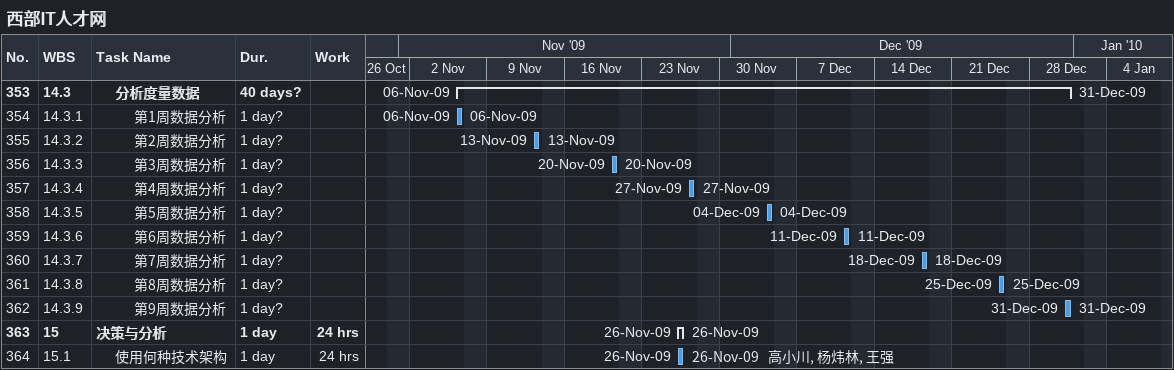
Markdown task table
西部IT人才网

| ID | WBS | Task | Duration | Start | Finish | Resources | Work (h) |
|---|---|---|---|---|---|---|---|
| 353 | 14.3 | **分析度量数据** | 40d? | 2009-11-06 | 2009-12-31 |  |  |
| 354 | 14.3.1 | 第1周数据分析 | 1d? | 2009-11-06 | 2009-11-06 |  |  |
| 355 | 14.3.2 | 第2周数据分析 | 1d? | 2009-11-13 | 2009-11-13 |  |  |
| 356 | 14.3.3 | 第3周数据分析 | 1d? | 2009-11-20 | 2009-11-20 |  |  |
| 357 | 14.3.4 | 第4周数据分析 | 1d? | 2009-11-27 | 2009-11-27 |  |  |
| 358 | 14.3.5 | 第5周数据分析 | 1d? | 2009-12-04 | 2009-12-04 |  |  |
| 359 | 14.3.6 | 第6周数据分析 | 1d? | 2009-12-11 | 2009-12-11 |  |  |
| 360 | 14.3.7 | 第7周数据分析 | 1d? | 2009-12-18 | 2009-12-18 |  |  |
| 361 | 14.3.8 | 第8周数据分析 | 1d? | 2009-12-25 | 2009-12-25 |  |  |
| 362 | 14.3.9 | 第9周数据分析 | 1d? | 2009-12-31 | 2009-12-31 |  |  |
| 363 | 15 | **决策与分析** | 1d | 2009-11-26 | 2009-11-26 |  | 24 |
| 364 | 15.1 | 使用何种技术架构 | 1d | 2009-11-26 | 2009-11-26 | 高小川, 杨炜林, 王强 | 24 |
